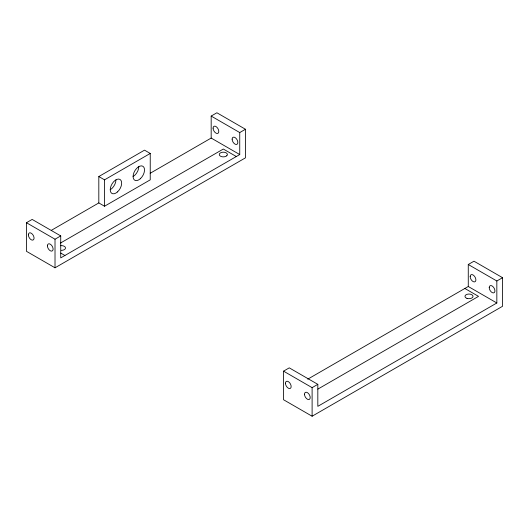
<?xml version="1.0" encoding="UTF-8"?>
<svg xmlns="http://www.w3.org/2000/svg" width="529" height="529" viewBox="0 0 529 529"><rect width="100%" height="100%" fill="white"/><g stroke="black" fill="none" stroke-linecap="round" stroke-linejoin="round"><path stroke-width="0.79" d="M98.817 202.931L98.817 176.541L144.523 150.15L150.236 153.45L150.236 179.84L104.53 206.224L98.817 202.931L51.306 230.36M211.177 116.069L216.89 112.77L245.456 129.261L245.456 157.847L55.016 267.8L26.45 251.308L26.45 222.722L32.163 219.423L60.729 235.914L60.729 257.901L239.743 154.547L239.743 132.561L211.177 116.069L211.177 138.056L150.196 173.267M98.817 176.541L104.53 179.84L150.236 153.45M26.45 222.722L55.016 239.214L60.729 235.914M239.743 132.561L245.456 129.261M60.504 243.036L223.331 149.033L236.318 156.524M468.271 264.5L473.984 261.2L502.55 277.692L502.55 306.278L312.11 416.23L283.544 399.739L283.544 371.153L289.257 367.853L317.823 384.345L317.823 406.338L496.837 302.985L496.837 280.992L468.271 264.5L468.271 286.493L307.733 379.174M283.544 371.153L312.11 387.645L317.823 384.345M496.837 280.992L502.55 277.692M317.836 389.132L478.52 296.366L464.846 288.464M211.177 138.056L239.743 154.547M468.271 286.493L496.837 302.985M60.822 253.113L64.922 255.481M312.11 387.645L312.11 416.23M104.53 179.84L104.53 206.224M55.016 239.214L55.016 267.8M61.285 250.316A4.04 2.334 0 0 0 64.188 249.708L64.869 249.238A4.04 2.334 0 0 0 64.439 246.408L63.632 246.018A4.04 2.334 0 0 0 60.584 245.707M138.81 166.642A8.08 4.662 -60 0 1 133.096 176.541M115.957 179.84A8.08 4.662 -60 0 1 110.244 189.732M226.769 155.757L226.101 156.227A4.04 2.334 0 0 1 221.208 156.511L220.388 156.128A4.04 2.334 0 0 1 220.322 152.974A4.04 2.334 0 0 1 225.751 152.656A4.04 2.334 0 0 1 226.769 155.757M232.125 139.16A4.04 2.334 60 0 0 236.41 144.49A4.04 2.334 60 0 0 236.41 138.777A4.04 2.334 60 0 0 232.125 139.16M213.081 128.163A4.04 2.334 60 0 0 217.366 133.493A4.04 2.334 60 0 0 217.366 127.78A4.04 2.334 60 0 0 213.081 128.163M489.219 287.591A4.04 2.334 60 0 0 493.504 292.921A4.04 2.334 60 0 0 493.504 287.207A4.04 2.334 60 0 0 489.219 287.591M470.175 276.594A4.04 2.334 60 0 0 474.46 281.924A4.04 2.334 60 0 0 474.46 276.211A4.04 2.334 60 0 0 470.175 276.594M304.492 394.237A4.04 2.334 60 0 0 308.777 399.574A4.04 2.334 60 0 0 308.777 393.86A4.04 2.334 60 0 0 304.492 394.237M285.448 383.247A4.04 2.334 60 0 0 289.733 388.577A4.04 2.334 60 0 0 289.733 382.864A4.04 2.334 60 0 0 285.448 383.247M28.354 234.816A4.04 2.334 60 0 0 32.639 240.146A4.04 2.334 60 0 0 32.639 234.433A4.04 2.334 60 0 0 28.354 234.816M47.398 245.806A4.04 2.334 60 0 0 51.683 251.136A4.04 2.334 60 0 0 51.683 245.423A4.04 2.334 60 0 0 47.398 245.806M466.981 298.382A4.04 2.334 0 0 0 473.038 296.366A4.04 2.334 0 0 0 466.981 294.342A4.04 2.334 0 0 0 466.981 298.382M140.291 178.762A8.08 4.662 -60 0 0 142.85 166.245A8.08 4.662 -60 0 0 133.288 174.722A8.08 4.662 -60 0 0 140.291 178.762M117.438 191.954A8.08 4.662 -60 0 0 119.997 179.437A8.08 4.662 -60 0 0 110.435 187.914A8.08 4.662 -60 0 0 117.438 191.954"/></g></svg>
